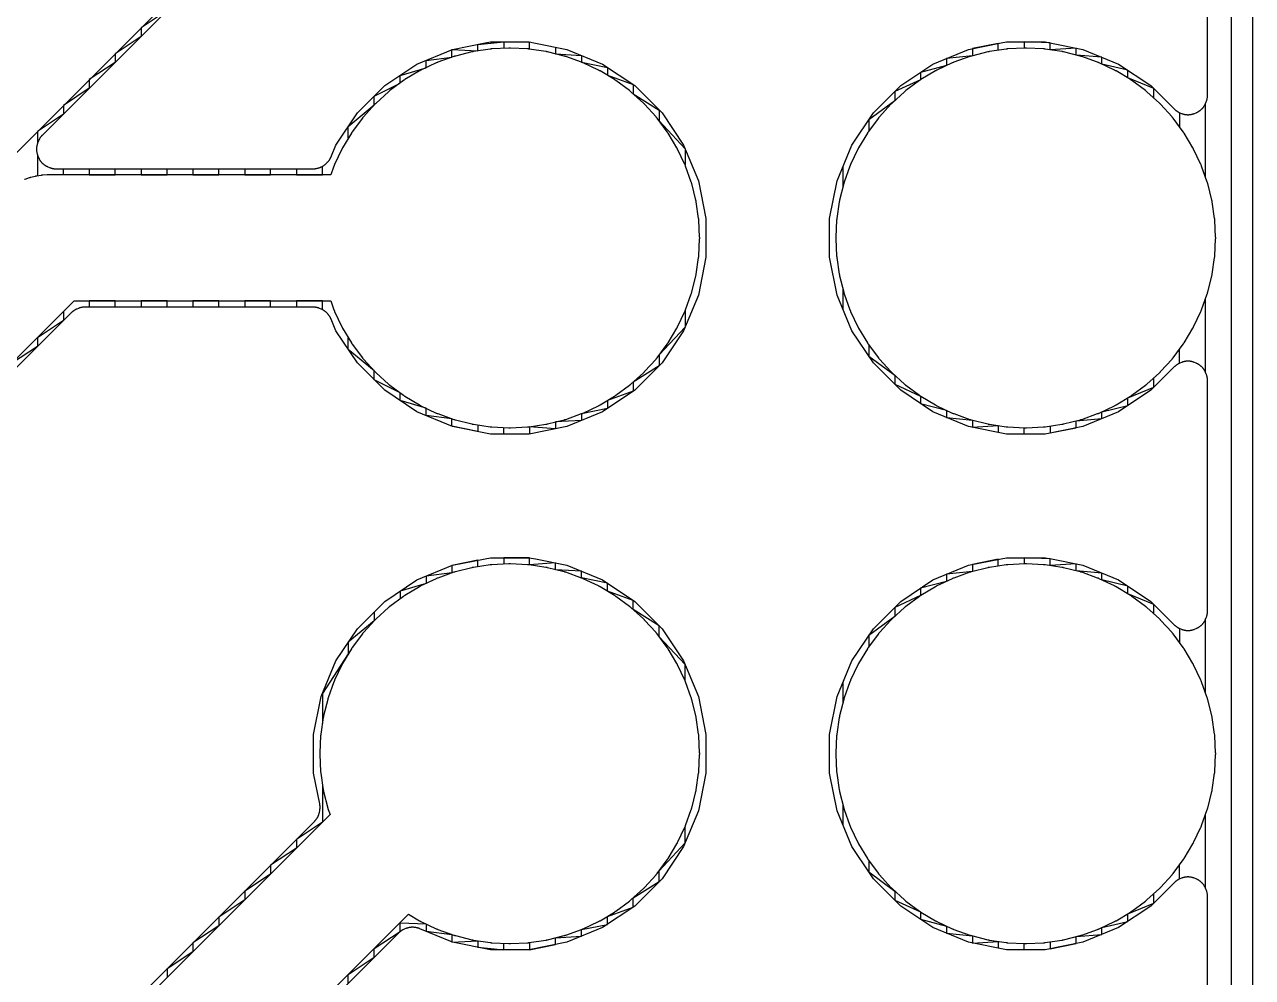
# Model space of a CAD drawing. Header units: metres. Extents: x 141.4 to 191.3, y -114.8 to -61.9.
# Drawn here: x 185.3 to 191.35, y -70.44 to -65.75 of the extents above; entities that cross this region are included whole.
import ezdxf

# ---------------------------------------------------------------- set-up
doc = ezdxf.new("R2010")
doc.units = ezdxf.units.M

msp = doc.modelspace()

# ---------------------------------------------------------------- linework, layer by layer
for points in [[(171.3116, -61.9071), (191.3479, -61.9071), (191.3479, -114.8098)], [(191.117, -114.5163), (191.117, -114.8098), (191.2445, -114.8098), (191.2445, -61.9071), (191.117, -61.9071), (191.117, -62.2006)], [(180.9041, -70.7405), (186.757, -64.8876)], [(191.127, -71.1786), (191.127, -70.0454), (191.127, -70.0433), (191.1269, -70.0412), (191.1268, -70.0391), (191.1266, -70.0371), (191.1264, -70.035), (191.1261, -70.0329), (191.1257, -70.0309), (191.1254, -70.0288), (191.1249, -70.0268), (191.1245, -70.0247), (191.1239, -70.0227), (191.1233, -70.0207), (191.1227, -70.0187), (191.122, -70.0168), (191.1213, -70.0148), (191.1205, -70.0129), (191.1172, -70.0047), (191.1163, -70.0028), (191.1155, -70.0009), (191.1146, -69.999), (191.1136, -69.9972), (191.1126, -69.9954), (191.1115, -69.9936), (191.1104, -69.9918), (191.1093, -69.99), (191.1081, -69.9883), (191.1069, -69.9866), (191.1056, -69.985), (191.1043, -69.9833), (191.103, -69.9817), (191.1016, -69.9802), (191.1002, -69.9787), (191.0987, -69.9772), (191.0972, -69.9757), (191.0957, -69.9743), (191.0942, -69.9729), (191.0926, -69.9716), (191.0909, -69.9703), (191.0893, -69.969), (191.0876, -69.9678), (191.0859, -69.9666), (191.0841, -69.9654), (191.0823, -69.9644), (191.0805, -69.9633), (191.0787, -69.9623), (191.0768, -69.9613), (191.075, -69.9604), (191.0731, -69.9596), (191.0712, -69.9587), (191.063, -69.9554), (191.0611, -69.9546), (191.0591, -69.9539), (191.0572, -69.9532), (191.0552, -69.9526), (191.0532, -69.952), (191.0512, -69.9514), (191.0491, -69.951), (191.0471, -69.9505), (191.045, -69.9501), (191.043, -69.9498), (191.0409, -69.9495), (191.0388, -69.9493), (191.0368, -69.9491), (191.0347, -69.949), (191.0326, -69.9489), (191.0305, -69.9489), (191.0284, -69.9489), (191.0263, -69.949), (191.0243, -69.9491), (191.0222, -69.9493), (191.0201, -69.9495), (191.018, -69.9498), (191.016, -69.9501), (191.0139, -69.9505), (191.0119, -69.951), (191.0099, -69.9514), (191.0078, -69.952), (191.0058, -69.9526), (191.0038, -69.9532), (191.0019, -69.9539), (190.9999, -69.9546), (190.998, -69.9554), (190.9898, -69.9587), (190.9879, -69.9596), (190.986, -69.9604), (190.9842, -69.9613), (190.9823, -69.9623), (190.9805, -69.9633), (190.9787, -69.9644), (190.9769, -69.9654), (190.9751, -69.9666), (190.9734, -69.9678), (190.9717, -69.969), (190.9701, -69.9703), (190.9684, -69.9716), (190.9669, -69.9729), (190.9653, -69.9743), (190.9638, -69.9757), (190.9623, -69.9772), (190.8475, -70.092), (190.6893, -70.1976), (190.5136, -70.2704), (190.3271, -70.3075), (190.1369, -70.3075), (189.9504, -70.2704), (189.7747, -70.1976), (189.6165, -70.092), (189.482, -69.9575), (189.4662, -69.9338), (189.3764, -69.7993), (189.3036, -69.6236), (189.2665, -69.4371), (189.2665, -69.2469), (189.3036, -69.0604), (189.3764, -68.8847), (189.482, -68.7265), (189.6165, -68.592), (189.7747, -68.4864), (189.9504, -68.4136), (190.1116, -68.3815), (190.1369, -68.3765), (190.3271, -68.3765), (190.359, -68.3829), (190.5136, -68.4136), (190.6893, -68.4864), (190.8475, -68.592), (190.9541, -68.6987), (190.9623, -68.7068), (190.9638, -68.7083), (190.9653, -68.7097), (190.9668, -68.7111), (190.9684, -68.7124), (190.9701, -68.7137), (190.9717, -68.715), (190.9734, -68.7162), (190.9751, -68.7174), (190.9769, -68.7185), (190.9787, -68.7196), (190.9805, -68.7207), (190.9823, -68.7217), (190.9842, -68.7227), (190.986, -68.7236), (190.9879, -68.7244), (190.9898, -68.7253), (190.998, -68.7286), (190.9999, -68.7294), (191.0019, -68.7301), (191.0038, -68.7308), (191.0058, -68.7314), (191.0078, -68.732), (191.0098, -68.7326), (191.0119, -68.733), (191.0139, -68.7335), (191.016, -68.7339), (191.018, -68.7342), (191.0201, -68.7345), (191.0222, -68.7347), (191.0242, -68.7349), (191.0263, -68.735), (191.0284, -68.7351), (191.0305, -68.7351), (191.0326, -68.7351), (191.0347, -68.735), (191.0368, -68.7349), (191.0388, -68.7347), (191.0409, -68.7345), (191.043, -68.7342), (191.045, -68.7339), (191.0471, -68.7335), (191.0491, -68.733), (191.0512, -68.7326), (191.0532, -68.732), (191.0552, -68.7314), (191.0572, -68.7308), (191.0591, -68.7301), (191.0611, -68.7294), (191.063, -68.7286), (191.0712, -68.7253), (191.0731, -68.7244), (191.075, -68.7236), (191.0768, -68.7227), (191.0787, -68.7217), (191.0805, -68.7207), (191.0823, -68.7196), (191.0841, -68.7185), (191.0859, -68.7174), (191.0876, -68.7162), (191.0893, -68.715), (191.0909, -68.7137), (191.0926, -68.7124), (191.0942, -68.7111), (191.0957, -68.7097), (191.0972, -68.7083), (191.0987, -68.7068), (191.1002, -68.7053), (191.1016, -68.7038), (191.103, -68.7023), (191.1043, -68.7007), (191.1056, -68.699), (191.1069, -68.6974), (191.1081, -68.6957), (191.1093, -68.694), (191.1104, -68.6922), (191.1115, -68.6904), (191.1126, -68.6886), (191.1136, -68.6868), (191.1146, -68.685), (191.1155, -68.6831), (191.1163, -68.6812), (191.1172, -68.6793), (191.1205, -68.6711), (191.1213, -68.6692), (191.122, -68.6672), (191.1227, -68.6653), (191.1233, -68.6633), (191.1239, -68.6613), (191.1245, -68.6593), (191.1249, -68.6572), (191.1254, -68.6552), (191.1257, -68.6531), (191.1261, -68.6511), (191.1264, -68.649), (191.1266, -68.6469), (191.1268, -68.6449), (191.1269, -68.6428), (191.127, -68.6407), (191.127, -68.6386), (191.127, -67.5054), (191.127, -67.5033), (191.1269, -67.5012), (191.1268, -67.4991), (191.1266, -67.4971), (191.1264, -67.495), (191.1261, -67.4929), (191.1257, -67.4909), (191.1254, -67.4888), (191.1249, -67.4868), (191.1245, -67.4847), (191.1239, -67.4827), (191.1233, -67.4807), (191.1227, -67.4787), (191.122, -67.4768), (191.1213, -67.4748), (191.1205, -67.4729), (191.1172, -67.4647), (191.1163, -67.4628), (191.1155, -67.4609), (191.1146, -67.459), (191.1136, -67.4572), (191.1126, -67.4554), (191.1115, -67.4536), (191.1104, -67.4518), (191.1093, -67.45), (191.1081, -67.4483), (191.1069, -67.4466), (191.1056, -67.445), (191.1043, -67.4433), (191.103, -67.4417), (191.1016, -67.4402), (191.1002, -67.4387), (191.0987, -67.4372), (191.0972, -67.4357), (191.0957, -67.4343), (191.0942, -67.4329), (191.0926, -67.4316), (191.0909, -67.4303), (191.0893, -67.429), (191.0876, -67.4278), (191.0859, -67.4266), (191.0841, -67.4254), (191.0823, -67.4244), (191.0805, -67.4233), (191.0787, -67.4223), (191.0768, -67.4213), (191.075, -67.4204), (191.0731, -67.4196), (191.0712, -67.4187), (191.063, -67.4154), (191.0611, -67.4146), (191.0591, -67.4139), (191.0572, -67.4132), (191.0552, -67.4126), (191.0532, -67.412), (191.0512, -67.4114), (191.0491, -67.411), (191.0471, -67.4105), (191.045, -67.4101), (191.043, -67.4098), (191.0409, -67.4095), (191.0388, -67.4093), (191.0368, -67.4091), (191.0347, -67.409), (191.0326, -67.4089), (191.0305, -67.4089), (191.0284, -67.4089), (191.0263, -67.409), (191.0243, -67.4091), (191.0222, -67.4093), (191.0201, -67.4095), (191.018, -67.4098), (191.016, -67.4101), (191.0139, -67.4105), (191.0119, -67.411), (191.0099, -67.4114), (191.0078, -67.412), (191.0058, -67.4126), (191.0038, -67.4132), (191.0019, -67.4139), (190.9999, -67.4146), (190.998, -67.4154), (190.9898, -67.4187), (190.9879, -67.4196), (190.986, -67.4204), (190.9842, -67.4213), (190.9823, -67.4223), (190.9805, -67.4233), (190.9787, -67.4244), (190.9769, -67.4254), (190.9751, -67.4266), (190.9734, -67.4278), (190.9717, -67.429), (190.9701, -67.4303), (190.9684, -67.4316), (190.9669, -67.4329), (190.9653, -67.4343), (190.9638, -67.4357), (190.9623, -67.4372), (190.8475, -67.552), (190.6893, -67.6576), (190.5136, -67.7304), (190.3271, -67.7675), (190.1369, -67.7675), (189.9504, -67.7304), (189.7747, -67.6576), (189.6165, -67.552), (189.482, -67.4175), (189.3764, -67.2593), (189.3036, -67.0836), (189.2665, -66.8971), (189.2665, -66.7069), (189.3036, -66.5204), (189.3764, -66.3447), (189.482, -66.1865), (189.6165, -66.052), (189.7747, -65.9464), (189.9504, -65.8736), (190.1116, -65.8415), (190.1369, -65.8365), (190.3271, -65.8365), (190.359, -65.8429), (190.5136, -65.8736), (190.6893, -65.9464), (190.8475, -66.052), (190.9541, -66.1587), (190.9623, -66.1668), (190.9638, -66.1683), (190.9653, -66.1697), (190.9668, -66.1711), (190.9684, -66.1724), (190.9701, -66.1737), (190.9717, -66.175), (190.9734, -66.1762), (190.9751, -66.1774), (190.9769, -66.1785), (190.9787, -66.1796), (190.9805, -66.1807), (190.9823, -66.1817), (190.9842, -66.1827), (190.986, -66.1836), (190.9879, -66.1844), (190.9898, -66.1853), (190.998, -66.1886), (190.9999, -66.1894), (191.0019, -66.1901), (191.0038, -66.1908), (191.0058, -66.1914), (191.0078, -66.192), (191.0098, -66.1926), (191.0119, -66.193), (191.0139, -66.1935), (191.016, -66.1939), (191.018, -66.1942), (191.0201, -66.1945), (191.0222, -66.1947), (191.0242, -66.1949), (191.0263, -66.195), (191.0284, -66.1951), (191.0305, -66.1951), (191.0326, -66.1951), (191.0347, -66.195), (191.0368, -66.1949), (191.0388, -66.1947), (191.0409, -66.1945), (191.043, -66.1942), (191.045, -66.1939), (191.0471, -66.1935), (191.0491, -66.193), (191.0512, -66.1926), (191.0532, -66.192), (191.0552, -66.1914), (191.0572, -66.1908), (191.0591, -66.1901), (191.0611, -66.1894), (191.063, -66.1886), (191.0712, -66.1853), (191.0731, -66.1844), (191.075, -66.1836), (191.0768, -66.1827), (191.0787, -66.1817), (191.0805, -66.1807), (191.0823, -66.1796), (191.0841, -66.1785), (191.0859, -66.1774), (191.0876, -66.1762), (191.0893, -66.175), (191.0909, -66.1737), (191.0926, -66.1724), (191.0942, -66.1711), (191.0957, -66.1697), (191.0972, -66.1683), (191.0987, -66.1668), (191.1002, -66.1653), (191.1016, -66.1638), (191.103, -66.1623), (191.1043, -66.1607), (191.1056, -66.159), (191.1069, -66.1574), (191.1081, -66.1557), (191.1093, -66.154), (191.1104, -66.1522), (191.1115, -66.1504), (191.1126, -66.1486), (191.1136, -66.1468), (191.1146, -66.145), (191.1155, -66.1431), (191.1163, -66.1412), (191.1172, -66.1393), (191.1205, -66.1311), (191.1213, -66.1292), (191.122, -66.1272), (191.1227, -66.1253), (191.1233, -66.1233), (191.1239, -66.1213), (191.1245, -66.1193), (191.1249, -66.1172), (191.1254, -66.1152), (191.1257, -66.1131), (191.1261, -66.1111), (191.1264, -66.109), (191.1266, -66.1069), (191.1268, -66.1049), (191.1269, -66.1028), (191.127, -66.1007), (191.127, -66.0986), (191.127, -64.9654)], [(186.6425, -65.0874), (186.6425, -65.0021), (186.515, -65.1296), (186.515, -65.1725), (186.3875, -65.2571), (186.3875, -65.3), (186.26, -65.3846), (186.26, -65.4275), (186.1325, -65.5121), (186.1325, -65.555), (186.005, -65.6396), (186.005, -65.6825), (185.8775, -65.7671), (185.8775, -65.81), (185.75, -65.8946), (185.75, -65.9375), (185.6225, -66.0221), (185.6225, -66.065), (185.495, -66.1496), (185.495, -66.1925), (185.3675, -66.2771), (185.3675, -66.3363)], [(186.5719, -65.1156), (185.649, -66.0385), (185.3908, -66.2968), (185.3893, -66.2983), (185.3879, -66.2998), (185.3865, -66.3013), (185.3852, -66.3029), (185.3839, -66.3046), (185.3826, -66.3062), (185.3814, -66.3079), (185.3802, -66.3096), (185.3791, -66.3114), (185.378, -66.3132), (185.3769, -66.315), (185.3759, -66.3168), (185.375, -66.3187), (185.374, -66.3205), (185.3732, -66.3224), (185.3723, -66.3243), (185.369, -66.3325), (185.3682, -66.3344), (185.3675, -66.3364), (185.3668, -66.3383), (185.3662, -66.3403), (185.3656, -66.3423), (185.3651, -66.3443), (185.3646, -66.3464), (185.3641, -66.3484), (185.3638, -66.3505), (185.3634, -66.3525), (185.3632, -66.3546), (185.3629, -66.3567), (185.3627, -66.3587), (185.3626, -66.3608), (185.3625, -66.3629), (185.3625, -66.365), (185.3625, -66.3671), (185.3626, -66.3692), (185.3627, -66.3713), (185.3629, -66.3733), (185.3632, -66.3754), (185.3634, -66.3775), (185.3638, -66.3795), (185.3641, -66.3816), (185.3646, -66.3836), (185.3651, -66.3857), (185.3656, -66.3877), (185.3662, -66.3897), (185.3668, -66.3917), (185.3675, -66.3936), (185.3682, -66.3956), (185.369, -66.3975), (185.3723, -66.4057), (185.3732, -66.4076), (185.374, -66.4095), (185.375, -66.4113), (185.3759, -66.4132), (185.3769, -66.415), (185.378, -66.4168), (185.3791, -66.4186), (185.3802, -66.4204), (185.3814, -66.4221), (185.3826, -66.4238), (185.3839, -66.4254), (185.3852, -66.4271), (185.3865, -66.4287), (185.3879, -66.4302), (185.3893, -66.4317), (185.3908, -66.4332), (185.3923, -66.4347), (185.3938, -66.4361), (185.3954, -66.4375), (185.397, -66.4388), (185.3986, -66.4401), (185.4002, -66.4414), (185.4019, -66.4426), (185.4037, -66.4438), (185.4054, -66.4449), (185.4072, -66.446), (185.409, -66.4471), (185.4108, -66.4481), (185.4127, -66.4491), (185.4145, -66.45), (185.4164, -66.4508), (185.4184, -66.4517), (185.4265, -66.455), (185.4284, -66.4558), (185.4304, -66.4565), (185.4324, -66.4572), (185.4343, -66.4578), (185.4363, -66.4584), (185.4384, -66.459), (185.4404, -66.4594), (185.4424, -66.4599), (185.4445, -66.4602), (185.4465, -66.4606), (185.4486, -66.4609), (185.4507, -66.4611), (185.4528, -66.4613), (185.4548, -66.4614), (185.4569, -66.4615), (185.459, -66.4615), (186.7235, -66.4615), (186.7256, -66.4615), (186.7277, -66.4614), (186.7298, -66.4613), (186.7318, -66.4611), (186.7339, -66.4609), (186.736, -66.4606), (186.738, -66.4602), (186.7401, -66.4599), (186.7445, -66.459), (186.7465, -66.4586), (186.7486, -66.4581), (186.7506, -66.4575), (186.7526, -66.457), (186.7546, -66.4563), (186.7565, -66.4557), (186.7585, -66.4549), (186.7604, -66.4542), (186.7624, -66.4533), (186.7643, -66.4525), (186.7661, -66.4516), (186.768, -66.4506), (186.7698, -66.4496), (186.7716, -66.4485), (186.7734, -66.4474), (186.7751, -66.4463), (186.7769, -66.4451), (186.7785, -66.4439), (186.7802, -66.4426), (186.7818, -66.4413), (186.7834, -66.44), (186.785, -66.4386), (186.7865, -66.4372), (186.788, -66.4357), (186.7942, -66.4295), (186.7957, -66.428), (186.7971, -66.4265), (186.7985, -66.4249), (186.7998, -66.4233), (186.8011, -66.4217), (186.8024, -66.42), (186.8036, -66.4183), (186.8048, -66.4166), (186.8059, -66.4149), (186.807, -66.4131), (186.8081, -66.4113), (186.8091, -66.4095), (186.8101, -66.4076), (186.811, -66.4057), (186.8118, -66.4038), (186.8127, -66.4019), (186.8145, -66.3975), (186.8364, -66.3447), (186.942, -66.1865), (187.0765, -66.052), (187.2347, -65.9464), (187.4104, -65.8736), (187.5716, -65.8415), (187.5969, -65.8365), (187.7871, -65.8365), (187.819, -65.8429), (187.9736, -65.8736), (188.1493, -65.9464), (188.3075, -66.052), (188.442, -66.1865), (188.5476, -66.3447), (188.6204, -66.5204), (188.6575, -66.7069), (188.6575, -66.8971), (188.6204, -67.0836), (188.5476, -67.2593), (188.442, -67.4175), (188.3075, -67.552), (188.1493, -67.6576), (187.9736, -67.7304), (187.7871, -67.7675), (187.5969, -67.7675), (187.4104, -67.7304), (187.2347, -67.6576), (187.0765, -67.552), (186.942, -67.4175), (186.8364, -67.2593), (186.8127, -67.2021), (186.8118, -67.2002), (186.811, -67.1983), (186.8101, -67.1964), (186.8091, -67.1945), (186.8081, -67.1927), (186.807, -67.1909), (186.806, -67.1891), (186.8048, -67.1874), (186.8023, -67.1837), (186.8011, -67.1819), (186.7999, -67.1802), (186.7987, -67.1786), (186.7974, -67.177), (186.796, -67.1754), (186.7946, -67.1738), (186.7932, -67.1723), (186.7918, -67.1708), (186.7903, -67.1693), (186.7887, -67.1679), (186.7872, -67.1665), (186.7856, -67.1652), (186.7839, -67.1639), (186.7823, -67.1626), (186.7806, -67.1614), (186.7789, -67.1602), (186.7771, -67.1591), (186.7753, -67.158), (186.7735, -67.1569), (186.7717, -67.1559), (186.7699, -67.1549), (186.768, -67.154), (186.7661, -67.1532), (186.7642, -67.1523), (186.756, -67.149), (186.7541, -67.1482), (186.7521, -67.1475), (186.7502, -67.1468), (186.7482, -67.1462), (186.7462, -67.1456), (186.7442, -67.145), (186.7421, -67.1446), (186.7401, -67.1441), (186.738, -67.1438), (186.736, -67.1434), (186.7339, -67.1431), (186.7318, -67.1429), (186.7298, -67.1427), (186.7277, -67.1426), (186.7256, -67.1425), (186.7235, -67.1425), (185.601, -67.1425), (185.5989, -67.1425), (185.5968, -67.1426), (185.5948, -67.1427), (185.5927, -67.1429), (185.5906, -67.1431), (185.5885, -67.1434), (185.5865, -67.1438), (185.5844, -67.1441), (185.5824, -67.1446), (185.5804, -67.145), (185.5783, -67.1456), (185.5763, -67.1462), (185.5744, -67.1468), (185.5724, -67.1475), (185.5704, -67.1482), (185.5685, -67.149), (185.5604, -67.1523), (185.5584, -67.1532), (185.5565, -67.154), (185.5547, -67.1549), (185.5528, -67.1559), (185.551, -67.1569), (185.5492, -67.158), (185.5474, -67.1591), (185.5457, -67.1602), (185.5439, -67.1614), (185.5422, -67.1626), (185.5406, -67.1639), (185.539, -67.1652), (185.5374, -67.1665), (185.5358, -67.1679), (185.5343, -67.1693), (185.5328, -67.1708), (181.6138, -71.0898)], [(181.5551, -71.1055), (185.5485, -67.1121), (186.811, -67.1121), (186.8267, -67.1559), (186.8274, -67.1579), (186.8282, -67.1598), (186.829, -67.1617), (186.8299, -67.1636), (186.8655, -67.239), (186.8664, -67.2409), (186.8674, -67.2428), (186.8684, -67.2446), (186.8695, -67.2464), (186.9123, -67.3179), (186.9134, -67.3197), (186.9146, -67.3215), (186.9158, -67.3232), (186.917, -67.3249), (186.9667, -67.3919), (186.9679, -67.3935), (186.9692, -67.3952), (186.9706, -67.3968), (186.972, -67.3983), (187.028, -67.4601), (187.0294, -67.4617), (187.0309, -67.4631), (187.0323, -67.4646), (187.0339, -67.466), (187.0957, -67.522), (187.0972, -67.5234), (187.0988, -67.5248), (187.1005, -67.5261), (187.1021, -67.5273), (187.1691, -67.577), (187.1708, -67.5782), (187.1725, -67.5794), (187.1743, -67.5806), (187.1761, -67.5817), (187.2476, -67.6245), (187.2494, -67.6256), (187.2512, -67.6266), (187.2531, -67.6276), (187.255, -67.6285), (187.3304, -67.6641), (187.3323, -67.665), (187.3342, -67.6658), (187.3361, -67.6666), (187.3381, -67.6673), (187.4166, -67.6954), (187.4166, -67.6954), (187.4168, -67.6955), (187.4187, -67.6961), (187.4207, -67.6968), (187.4226, -67.6973), (187.4246, -67.6979), (187.5055, -67.7181), (187.5075, -67.7186), (187.5096, -67.719), (187.5116, -67.7194), (187.5137, -67.7197), (187.5962, -67.732), (187.5983, -67.7323), (187.6004, -67.7325), (187.6024, -67.7327), (187.6045, -67.7328), (187.6878, -67.7369), (187.6899, -67.737), (187.692, -67.737), (187.6941, -67.737), (187.6962, -67.7369), (187.7795, -67.7328), (187.7816, -67.7327), (187.7836, -67.7325), (187.7857, -67.7323), (187.7878, -67.732), (187.8703, -67.7197), (187.8724, -67.7194), (187.8744, -67.719), (187.8765, -67.7186), (187.8785, -67.7181), (187.9594, -67.6979), (187.9614, -67.6973), (187.9634, -67.6967), (187.9654, -67.6961), (187.9674, -67.6954), (188.0459, -67.6673), (188.0479, -67.6666), (188.0498, -67.6658), (188.0517, -67.665), (188.0536, -67.6641), (188.129, -67.6285), (188.1309, -67.6276), (188.1328, -67.6266), (188.1346, -67.6256), (188.1364, -67.6245), (188.2079, -67.5817), (188.2097, -67.5806), (188.2115, -67.5794), (188.2132, -67.5782), (188.2149, -67.577), (188.2819, -67.5273), (188.2835, -67.5261), (188.2852, -67.5248), (188.2868, -67.5234), (188.2883, -67.522), (188.3501, -67.466), (188.3517, -67.4646), (188.3531, -67.4631), (188.3546, -67.4617), (188.356, -67.4601), (188.412, -67.3983), (188.4134, -67.3968), (188.4148, -67.3952), (188.4161, -67.3935), (188.4173, -67.3919), (188.467, -67.3249), (188.4682, -67.3232), (188.4694, -67.3215), (188.4706, -67.3197), (188.4717, -67.3179), (188.5145, -67.2464), (188.5156, -67.2446), (188.5166, -67.2428), (188.5176, -67.2409), (188.5185, -67.239), (188.5541, -67.1636), (188.555, -67.1617), (188.5558, -67.1598), (188.5566, -67.1579), (188.5573, -67.1559), (188.5854, -67.0774), (188.5854, -67.0774), (188.5861, -67.0756), (188.5867, -67.0735), (188.5873, -67.0715), (188.5879, -67.0694), (188.6081, -66.9885), (188.6086, -66.9865), (188.609, -66.9844), (188.6094, -66.9824), (188.6097, -66.9803), (188.622, -66.8978), (188.6223, -66.8957), (188.6225, -66.8936), (188.6227, -66.8916), (188.6228, -66.8895), (188.6269, -66.8062), (188.627, -66.8041), (188.627, -66.802), (188.627, -66.7999), (188.6269, -66.7978), (188.6228, -66.7145), (188.6227, -66.7124), (188.6225, -66.7104), (188.6223, -66.7083), (188.622, -66.7062), (188.6097, -66.6237), (188.6094, -66.6216), (188.609, -66.6196), (188.6086, -66.6175), (188.6081, -66.6155), (188.5879, -66.5346), (188.5873, -66.5326), (188.5867, -66.5306), (188.5861, -66.5286), (188.5854, -66.5266), (188.5573, -66.4481), (188.5566, -66.4461), (188.5558, -66.4442), (188.555, -66.4423), (188.5541, -66.4404), (188.5185, -66.365), (188.5176, -66.3631), (188.5166, -66.3612), (188.5156, -66.3594), (188.5145, -66.3576), (188.4717, -66.2861), (188.4706, -66.2843), (188.4694, -66.2825), (188.4682, -66.2808), (188.467, -66.2791), (188.4173, -66.2121), (188.4161, -66.2105), (188.4148, -66.2088), (188.4134, -66.2072), (188.412, -66.2057), (188.356, -66.1439), (188.3546, -66.1423), (188.3531, -66.1409), (188.3517, -66.1394), (188.3501, -66.138), (188.2883, -66.082), (188.2868, -66.0806), (188.2852, -66.0792), (188.2835, -66.0779), (188.2819, -66.0767), (188.2149, -66.027), (188.2132, -66.0258), (188.2115, -66.0246), (188.2097, -66.0234), (188.2079, -66.0223), (188.1364, -65.9795), (188.1346, -65.9784), (188.1328, -65.9774), (188.1309, -65.9764), (188.129, -65.9755), (188.0536, -65.9399), (188.0517, -65.939), (188.0498, -65.9382), (188.0479, -65.9374), (188.0459, -65.9367), (187.9674, -65.9086), (187.9674, -65.9086), (187.9656, -65.9079), (187.9635, -65.9073), (187.9615, -65.9067), (187.9594, -65.9061), (187.8785, -65.8859), (187.8765, -65.8854), (187.8744, -65.885), (187.8724, -65.8846), (187.8703, -65.8843), (187.7878, -65.872), (187.7857, -65.8717), (187.7836, -65.8715), (187.7816, -65.8713), (187.7795, -65.8712), (187.6962, -65.8671), (187.6941, -65.867), (187.692, -65.867), (187.6899, -65.867), (187.6878, -65.8671), (187.6045, -65.8712), (187.6024, -65.8713), (187.6004, -65.8715), (187.5983, -65.8717), (187.5962, -65.872), (187.5137, -65.8843), (187.5116, -65.8846), (187.5096, -65.885), (187.5075, -65.8854), (187.5055, -65.8859), (187.4246, -65.9061), (187.4226, -65.9067), (187.4206, -65.9073), (187.4186, -65.9079), (187.4166, -65.9086), (187.3381, -65.9367), (187.3361, -65.9374), (187.3342, -65.9382), (187.3323, -65.939), (187.3304, -65.9399), (187.255, -65.9755), (187.2531, -65.9764), (187.2512, -65.9774), (187.2494, -65.9784), (187.2476, -65.9795), (187.1761, -66.0223), (187.1743, -66.0234), (187.1725, -66.0246), (187.1708, -66.0258), (187.1691, -66.027), (187.1021, -66.0767), (187.1005, -66.0779), (187.0988, -66.0792), (187.0972, -66.0806), (187.0957, -66.082), (187.0339, -66.138), (187.0323, -66.1394), (187.0309, -66.1409), (187.0294, -66.1423), (187.028, -66.1439), (186.972, -66.2057), (186.9706, -66.2072), (186.9692, -66.2088), (186.9679, -66.2105), (186.9667, -66.2121), (186.917, -66.2791), (186.9158, -66.2808), (186.9146, -66.2825), (186.9134, -66.2843), (186.9123, -66.2861), (186.8695, -66.3576), (186.8684, -66.3594), (186.8674, -66.3612), (186.8664, -66.3631), (186.8655, -66.365), (186.8299, -66.4404), (186.829, -66.4423), (186.8282, -66.4442), (186.8274, -66.4461), (186.8267, -66.4481), (186.811, -66.4919), (185.42, -66.4919), (185.4179, -66.4919), (185.4158, -66.492), (185.3938, -66.4931), (185.3917, -66.4932), (185.3896, -66.4934), (185.3875, -66.4936), (185.3855, -66.4939), (185.3636, -66.4971), (185.3616, -66.4975), (185.3595, -66.4978), (185.3575, -66.4983), (185.3554, -66.4988), (185.334, -66.5041), (185.332, -66.5047), (185.33, -66.5052), (185.328, -66.5059), (185.326, -66.5065), (185.3052, -66.514), (185.3033, -66.5147)], [(186.8975, -66.3108), (186.8975, -66.2532), (187.025, -66.1472), (187.025, -66.1036), (187.1525, -66.0393), (187.1525, -66.0013), (187.28, -65.9637), (187.28, -65.9276), (187.4075, -65.9118), (187.4075, -65.8748), (187.535, -65.8811), (187.535, -65.8488), (187.6625, -65.8365), (187.6625, -65.8683)], [(187.79, -65.8723), (187.79, -65.8371)], [(187.9175, -65.8624), (187.9175, -65.8957), (188.045, -65.9032), (188.045, -65.9363), (188.1725, -65.9619), (188.1725, -66.0011), (188.3, -66.0471), (188.3, -66.0925), (188.4275, -66.1721), (188.4275, -66.2258), (188.555, -66.3625), (188.555, -66.4423)], [(189.3012, -66.8895), (189.3013, -66.8916), (189.3015, -66.8936), (189.3017, -66.8957), (189.302, -66.8978), (189.3143, -66.9803), (189.3146, -66.9824), (189.315, -66.9844), (189.3154, -66.9865), (189.3159, -66.9885), (189.3361, -67.0694), (189.3367, -67.0714), (189.3373, -67.0734), (189.3379, -67.0754), (189.3386, -67.0774), (189.3667, -67.1559), (189.3674, -67.1579), (189.3682, -67.1598), (189.369, -67.1617), (189.3699, -67.1636), (189.4055, -67.239), (189.4064, -67.2409), (189.4074, -67.2428), (189.4084, -67.2446), (189.4095, -67.2464), (189.4523, -67.3179), (189.4534, -67.3197), (189.4546, -67.3215), (189.4558, -67.3232), (189.457, -67.3249), (189.5067, -67.3919), (189.5079, -67.3935), (189.5092, -67.3952), (189.5106, -67.3968), (189.512, -67.3983), (189.568, -67.4601), (189.5694, -67.4617), (189.5709, -67.4631), (189.5723, -67.4646), (189.5739, -67.466), (189.6357, -67.522), (189.6372, -67.5234), (189.6388, -67.5248), (189.6405, -67.5261), (189.6421, -67.5273), (189.7091, -67.577), (189.7108, -67.5782), (189.7125, -67.5794), (189.7143, -67.5806), (189.7161, -67.5817), (189.7876, -67.6245), (189.7894, -67.6256), (189.7912, -67.6266), (189.7931, -67.6276), (189.795, -67.6285), (189.8704, -67.6641), (189.8723, -67.665), (189.8742, -67.6658), (189.8761, -67.6666), (189.8781, -67.6673), (189.9566, -67.6954), (189.9566, -67.6954), (189.9584, -67.6961), (189.9605, -67.6967), (189.9625, -67.6973), (189.9646, -67.6979), (190.0455, -67.7181), (190.0475, -67.7186), (190.0496, -67.719), (190.0516, -67.7194), (190.0537, -67.7197), (190.1362, -67.732), (190.1383, -67.7323), (190.1404, -67.7325), (190.1424, -67.7327), (190.1445, -67.7328), (190.2278, -67.7369), (190.2299, -67.737), (190.232, -67.737), (190.2341, -67.737), (190.2362, -67.7369), (190.3195, -67.7328), (190.3216, -67.7327), (190.3236, -67.7325), (190.3257, -67.7323), (190.3278, -67.732), (190.4103, -67.7197), (190.4124, -67.7194), (190.4144, -67.719), (190.4165, -67.7186), (190.4185, -67.7181), (190.4994, -67.6979), (190.5014, -67.6973), (190.5034, -67.6967), (190.5054, -67.6961), (190.5074, -67.6954), (190.5859, -67.6673), (190.5879, -67.6666), (190.5898, -67.6658), (190.5917, -67.665), (190.5936, -67.6641), (190.669, -67.6285), (190.6709, -67.6276), (190.6728, -67.6266), (190.6746, -67.6256), (190.6764, -67.6245), (190.7479, -67.5817), (190.7497, -67.5806), (190.7515, -67.5794), (190.7532, -67.5782), (190.7549, -67.577), (190.8219, -67.5273), (190.8235, -67.5261), (190.8252, -67.5248), (190.8268, -67.5234), (190.8283, -67.522), (190.8901, -67.466), (190.8917, -67.4646), (190.8931, -67.4631), (190.8946, -67.4617), (190.896, -67.4601), (190.952, -67.3983), (190.9534, -67.3968), (190.9548, -67.3952), (190.9561, -67.3935), (190.9573, -67.3919), (191.007, -67.3249), (191.0082, -67.3232), (191.0094, -67.3215), (191.0106, -67.3197), (191.0117, -67.3179), (191.0545, -67.2464), (191.0556, -67.2446), (191.0566, -67.2428), (191.0576, -67.2409), (191.0585, -67.239), (191.0941, -67.1636), (191.095, -67.1617), (191.0958, -67.1598), (191.0966, -67.1579), (191.0973, -67.1559), (191.1254, -67.0774), (191.1254, -67.0774), (191.1255, -67.0772), (191.1261, -67.0753), (191.1268, -67.0733), (191.1273, -67.0714), (191.1279, -67.0694), (191.1481, -66.9885), (191.1486, -66.9865), (191.149, -66.9844), (191.1494, -66.9824), (191.1497, -66.9803), (191.162, -66.8978), (191.1623, -66.8957), (191.1625, -66.8936), (191.1627, -66.8916), (191.1628, -66.8895), (191.1669, -66.8062), (191.167, -66.8041), (191.167, -66.802), (191.167, -66.7999), (191.1669, -66.7978), (191.1628, -66.7145), (191.1627, -66.7124), (191.1625, -66.7104), (191.1623, -66.7083), (191.162, -66.7062), (191.1497, -66.6237), (191.1494, -66.6216), (191.149, -66.6196), (191.1486, -66.6175), (191.1481, -66.6155), (191.1279, -66.5346), (191.1273, -66.5326), (191.1267, -66.5306), (191.1261, -66.5286), (191.1254, -66.5266), (191.0973, -66.4481), (191.0966, -66.4461), (191.0958, -66.4442), (191.095, -66.4423), (191.0941, -66.4404), (191.0585, -66.365), (191.0576, -66.3631), (191.0566, -66.3612), (191.0556, -66.3594), (191.0545, -66.3576), (191.0117, -66.2861), (191.0106, -66.2843), (191.0094, -66.2825), (191.0082, -66.2808), (191.007, -66.2791), (190.9573, -66.2121), (190.9561, -66.2105), (190.9548, -66.2088), (190.9534, -66.2072), (190.952, -66.2057), (190.896, -66.1439), (190.8946, -66.1423), (190.8931, -66.1409), (190.8917, -66.1394), (190.8901, -66.138), (190.8283, -66.082), (190.8268, -66.0806), (190.8252, -66.0792), (190.8235, -66.0779), (190.8219, -66.0767), (190.7549, -66.027), (190.7532, -66.0258), (190.7515, -66.0246), (190.7497, -66.0234), (190.7479, -66.0223), (190.6764, -65.9795), (190.6746, -65.9784), (190.6728, -65.9774), (190.6709, -65.9764), (190.669, -65.9755), (190.5936, -65.9399), (190.5917, -65.939), (190.5898, -65.9382), (190.5879, -65.9374), (190.5859, -65.9367), (190.5074, -65.9086), (190.5074, -65.9086), (190.5056, -65.9079), (190.5035, -65.9073), (190.5015, -65.9067), (190.4994, -65.9061), (190.4185, -65.8859), (190.4165, -65.8854), (190.4144, -65.885), (190.4124, -65.8846), (190.4103, -65.8843), (190.3278, -65.872), (190.3257, -65.8717), (190.3236, -65.8715), (190.3216, -65.8713), (190.3195, -65.8712), (190.2362, -65.8671), (190.2341, -65.867), (190.232, -65.867), (190.2299, -65.867), (190.2278, -65.8671), (190.1445, -65.8712), (190.1424, -65.8713), (190.1404, -65.8715), (190.1383, -65.8717), (190.1362, -65.872), (190.0537, -65.8843), (190.0516, -65.8846), (190.0496, -65.885), (190.0475, -65.8854), (190.0455, -65.8859), (189.9646, -65.9061), (189.9626, -65.9067), (189.9606, -65.9073), (189.9586, -65.9079), (189.9566, -65.9086), (189.8781, -65.9367), (189.8761, -65.9374), (189.8742, -65.9382), (189.8723, -65.939), (189.8704, -65.9399), (189.795, -65.9755), (189.7931, -65.9764), (189.7912, -65.9774), (189.7894, -65.9784), (189.7876, -65.9795), (189.7161, -66.0223), (189.7143, -66.0234), (189.7125, -66.0246), (189.7108, -66.0258), (189.7091, -66.027), (189.6421, -66.0767), (189.6405, -66.0779), (189.6388, -66.0792), (189.6372, -66.0806), (189.6357, -66.082), (189.5739, -66.138), (189.5723, -66.1394), (189.5709, -66.1409), (189.5694, -66.1423), (189.568, -66.1439), (189.512, -66.2057), (189.5106, -66.2072), (189.5092, -66.2088), (189.5079, -66.2105), (189.5067, -66.2121), (189.457, -66.2791), (189.4558, -66.2808), (189.4546, -66.2825), (189.4534, -66.2843), (189.4523, -66.2861), (189.4095, -66.3576), (189.4084, -66.3594), (189.4074, -66.3612), (189.4064, -66.3631), (189.4055, -66.365), (189.3699, -66.4404), (189.369, -66.4423), (189.3682, -66.4442), (189.3674, -66.4461), (189.3667, -66.4481), (189.3386, -66.5266), (189.3386, -66.5266), (189.3385, -66.5268), (189.3379, -66.5287), (189.3372, -66.5307), (189.3367, -66.5326), (189.3361, -66.5346), (189.3159, -66.6155), (189.3154, -66.6175), (189.315, -66.6196), (189.3146, -66.6216), (189.3143, -66.6237), (189.302, -66.7062), (189.3017, -66.7083), (189.3015, -66.7104), (189.3013, -66.7124), (189.3012, -66.7145), (189.2971, -66.7978), (189.297, -66.7999), (189.297, -66.802), (189.297, -66.8041), (189.2971, -66.8062), (189.3012, -66.8895)], [(190.097, -65.8778), (190.097, -65.8444), (189.9695, -65.8698), (189.9695, -65.9049), (189.842, -65.9185), (189.842, -65.9533), (189.7145, -65.9866), (189.7145, -66.0233), (189.587, -66.0815), (189.587, -66.126), (189.4595, -66.2202), (189.4595, -66.2757)], [(190.862, -66.1125), (190.862, -66.0666), (190.7345, -66.0143), (190.7345, -65.9766), (190.607, -65.9462), (190.607, -65.9123), (190.4795, -65.9012), (190.4795, -65.8668), (190.352, -65.8756), (190.352, -65.8415), (190.2245, -65.8365), (190.2245, -65.8673)], [(191.117, -66.5032), (191.117, -66.1395)], [(190.9895, -66.1851), (190.9895, -66.2556)], [(185.3675, -66.3937), (185.3675, -66.4966)], [(185.495, -66.4919), (185.495, -66.4615), (185.6225, -66.4615), (185.6225, -66.4919), (185.75, -66.4919), (185.75, -66.4615), (185.8775, -66.4615), (185.8775, -66.4919), (186.005, -66.4919), (186.005, -66.4615), (186.1325, -66.4615), (186.1325, -66.4919), (186.26, -66.4919), (186.26, -66.4615), (186.3875, -66.4615), (186.3875, -66.4919), (186.515, -66.4919), (186.515, -66.4615), (186.6425, -66.4615), (186.6425, -66.4919), (186.77, -66.4919), (186.77, -66.4495)], [(189.332, -66.4517), (189.332, -66.551)], [(189.332, -67.053), (189.332, -67.1523)], [(186.77, -67.155), (186.77, -67.1121), (186.6425, -67.1121), (186.6425, -67.1425), (186.515, -67.1425), (186.515, -67.1121), (186.3875, -67.1121), (186.3875, -67.1425), (186.26, -67.1425), (186.26, -67.1121), (186.1325, -67.1121), (186.1325, -67.1425), (186.005, -67.1425), (186.005, -67.1121), (185.8775, -67.1121), (185.8775, -67.1425), (185.75, -67.1425), (185.75, -67.1121), (185.6225, -67.1121), (185.6225, -67.1425)], [(191.117, -67.4645), (191.117, -67.1008)], [(185.495, -67.1656), (185.495, -67.2085), (185.3675, -67.2931), (185.3675, -67.336), (185.24, -67.4206)], [(188.555, -67.1617), (188.555, -67.2415), (188.4275, -67.3782), (188.4275, -67.4319), (188.3, -67.5115), (188.3, -67.5569), (188.1725, -67.6029), (188.1725, -67.6421), (188.045, -67.6677), (188.045, -67.7008), (187.9175, -67.7083), (187.9175, -67.7416), (187.79, -67.7317), (187.79, -67.7669), (187.6625, -67.7675), (187.6625, -67.7357)], [(187.535, -67.7229), (187.535, -67.7552), (187.4075, -67.7292), (187.4075, -67.6922), (187.28, -67.6764), (187.28, -67.6403), (187.1525, -67.6027), (187.1525, -67.5647), (187.025, -67.5004), (187.025, -67.4568), (186.8975, -67.3508), (186.8975, -67.2932)], [(189.4595, -67.3283), (189.4595, -67.3838), (189.587, -67.478), (189.587, -67.5225), (189.7145, -67.5807), (189.7145, -67.6174), (189.842, -67.6507), (189.842, -67.6855), (189.9695, -67.6991), (189.9695, -67.7342), (190.097, -67.7262), (190.097, -67.7596)], [(190.9895, -67.4189), (190.9895, -67.3484)], [(190.352, -67.7284), (190.352, -67.7625), (190.4795, -67.7372), (190.4795, -67.7028), (190.607, -67.6917), (190.607, -67.6578), (190.7345, -67.6274), (190.7345, -67.5897), (190.862, -67.5374), (190.862, -67.4915)], [(190.2245, -67.7675), (190.2245, -67.7367)], [(180.7841, -76.5423), (187.194, -70.1324), (187.2476, -70.1645), (187.2494, -70.1656), (187.2512, -70.1666), (187.2531, -70.1676), (187.255, -70.1685), (187.3304, -70.2041), (187.3323, -70.205), (187.3342, -70.2058), (187.3361, -70.2066), (187.3381, -70.2073), (187.4166, -70.2354), (187.4166, -70.2354), (187.4184, -70.2361), (187.4205, -70.2367), (187.4225, -70.2373), (187.4246, -70.2379), (187.5055, -70.2581), (187.5075, -70.2586), (187.5096, -70.259), (187.5116, -70.2594), (187.5137, -70.2597), (187.5962, -70.272), (187.5983, -70.2723), (187.6004, -70.2725), (187.6024, -70.2727), (187.6045, -70.2728), (187.6878, -70.2769), (187.6899, -70.277), (187.692, -70.277), (187.6941, -70.277), (187.6962, -70.2769), (187.7795, -70.2728), (187.7816, -70.2727), (187.7836, -70.2725), (187.7857, -70.2723), (187.7878, -70.272), (187.8703, -70.2597), (187.8724, -70.2594), (187.8744, -70.259), (187.8765, -70.2586), (187.8785, -70.2581), (187.9594, -70.2379), (187.9614, -70.2373), (187.9634, -70.2367), (187.9654, -70.2361), (187.9674, -70.2354), (188.0459, -70.2073), (188.0479, -70.2066), (188.0498, -70.2058), (188.0517, -70.205), (188.0536, -70.2041), (188.129, -70.1685), (188.1309, -70.1676), (188.1328, -70.1666), (188.1346, -70.1656), (188.1364, -70.1645), (188.2079, -70.1217), (188.2097, -70.1206), (188.2115, -70.1194), (188.2132, -70.1182), (188.2149, -70.117), (188.2819, -70.0673), (188.2835, -70.0661), (188.2852, -70.0648), (188.2868, -70.0634), (188.2883, -70.062), (188.3501, -70.006), (188.3517, -70.0046), (188.3531, -70.0031), (188.3546, -70.0017), (188.356, -70.0001), (188.412, -69.9383), (188.4134, -69.9368), (188.4148, -69.9352), (188.4161, -69.9335), (188.4173, -69.9319), (188.467, -69.8649), (188.4682, -69.8632), (188.4694, -69.8615), (188.4706, -69.8597), (188.4717, -69.8579), (188.5145, -69.7864), (188.5156, -69.7846), (188.5166, -69.7828), (188.5176, -69.7809), (188.5185, -69.779), (188.5541, -69.7036), (188.555, -69.7017), (188.5558, -69.6998), (188.5566, -69.6979), (188.5573, -69.6959), (188.5854, -69.6174), (188.5854, -69.6174), (188.5861, -69.6156), (188.5867, -69.6135), (188.5873, -69.6115), (188.5879, -69.6094), (188.6081, -69.5285), (188.6086, -69.5265), (188.609, -69.5244), (188.6094, -69.5224), (188.6097, -69.5203), (188.622, -69.4378), (188.6223, -69.4357), (188.6225, -69.4336), (188.6227, -69.4316), (188.6228, -69.4295), (188.6269, -69.3462), (188.627, -69.3441), (188.627, -69.342), (188.627, -69.3399), (188.6269, -69.3378), (188.6228, -69.2545), (188.6227, -69.2524), (188.6225, -69.2504), (188.6223, -69.2483), (188.622, -69.2462), (188.6097, -69.1637), (188.6094, -69.1616), (188.609, -69.1596), (188.6086, -69.1575), (188.6081, -69.1555), (188.5879, -69.0746), (188.5873, -69.0726), (188.5867, -69.0706), (188.5861, -69.0686), (188.5854, -69.0666), (188.5573, -68.9881), (188.5566, -68.9861), (188.5558, -68.9842), (188.555, -68.9823), (188.5541, -68.9804), (188.5185, -68.905), (188.5176, -68.9031), (188.5166, -68.9012), (188.5156, -68.8994), (188.5145, -68.8976), (188.4717, -68.8261), (188.4706, -68.8243), (188.4694, -68.8225), (188.4682, -68.8208), (188.467, -68.8191), (188.4173, -68.7521), (188.4161, -68.7505), (188.4148, -68.7488), (188.4134, -68.7472), (188.412, -68.7457), (188.356, -68.6839), (188.3546, -68.6823), (188.3531, -68.6809), (188.3517, -68.6794), (188.3501, -68.678), (188.2883, -68.622), (188.2868, -68.6206), (188.2852, -68.6192), (188.2835, -68.6179), (188.2819, -68.6167), (188.2149, -68.567), (188.2132, -68.5658), (188.2115, -68.5646), (188.2097, -68.5634), (188.2079, -68.5623), (188.1364, -68.5195), (188.1346, -68.5184), (188.1328, -68.5174), (188.1309, -68.5164), (188.129, -68.5155), (188.0536, -68.4799), (188.0517, -68.479), (188.0498, -68.4782), (188.0479, -68.4774), (188.0459, -68.4767), (187.9674, -68.4486), (187.9674, -68.4486), (187.9656, -68.4479), (187.9635, -68.4473), (187.9615, -68.4467), (187.9594, -68.4461), (187.8785, -68.4259), (187.8765, -68.4254), (187.8744, -68.425), (187.8724, -68.4246), (187.8703, -68.4243), (187.7878, -68.412), (187.7857, -68.4117), (187.7836, -68.4115), (187.7816, -68.4113), (187.7795, -68.4112), (187.6962, -68.4071), (187.6941, -68.407), (187.692, -68.407), (187.6899, -68.407), (187.6878, -68.4071), (187.6045, -68.4112), (187.6024, -68.4113), (187.6004, -68.4115), (187.5983, -68.4117), (187.5962, -68.412), (187.5137, -68.4243), (187.5116, -68.4246), (187.5096, -68.425), (187.5075, -68.4254), (187.5055, -68.4259), (187.4246, -68.4461), (187.4226, -68.4467), (187.4206, -68.4473), (187.4186, -68.4479), (187.4166, -68.4486), (187.3381, -68.4767), (187.3361, -68.4774), (187.3342, -68.4782), (187.3323, -68.479), (187.3304, -68.4799), (187.255, -68.5155), (187.2531, -68.5164), (187.2512, -68.5174), (187.2494, -68.5184), (187.2476, -68.5195), (187.1761, -68.5623), (187.1743, -68.5634), (187.1725, -68.5646), (187.1708, -68.5658), (187.1691, -68.567), (187.1021, -68.6167), (187.1005, -68.6179), (187.0988, -68.6192), (187.0972, -68.6206), (187.0957, -68.622), (187.0339, -68.678), (187.0323, -68.6794), (187.0309, -68.6809), (187.0294, -68.6823), (187.028, -68.6839), (186.972, -68.7457), (186.9706, -68.7472), (186.9692, -68.7488), (186.9679, -68.7505), (186.9667, -68.7521), (186.917, -68.8191), (186.9158, -68.8208), (186.9146, -68.8225), (186.9134, -68.8243), (186.9123, -68.8261), (186.8695, -68.8976), (186.8684, -68.8994), (186.8674, -68.9012), (186.8664, -68.9031), (186.8655, -68.905), (186.8299, -68.9804), (186.829, -68.9823), (186.8282, -68.9842), (186.8274, -68.9861), (186.8267, -68.9881), (186.7986, -69.0666), (186.7986, -69.0666), (186.7979, -69.0684), (186.7973, -69.0705), (186.7967, -69.0725), (186.7961, -69.0746), (186.7759, -69.1555), (186.7754, -69.1575), (186.775, -69.1596), (186.7746, -69.1616), (186.7743, -69.1637), (186.762, -69.2462), (186.7617, -69.2483), (186.7615, -69.2504), (186.7613, -69.2524), (186.7612, -69.2545), (186.7571, -69.3378), (186.757, -69.3399), (186.757, -69.342), (186.757, -69.3441), (186.7571, -69.3462), (186.7612, -69.4295), (186.7613, -69.4316), (186.7615, -69.4336), (186.7617, -69.4357), (186.762, -69.4378), (186.7743, -69.5203), (186.7746, -69.5224), (186.775, -69.5244), (186.7754, -69.5265), (186.7759, -69.5285), (186.7961, -69.6094), (186.7967, -69.6114), (186.7973, -69.6134), (186.7979, -69.6154), (186.7986, -69.6174), (186.8074, -69.6419), (180.4364, -76.0129)], [(181.7502, -74.6561), (186.7303, -69.676), (186.7318, -69.6745), (186.7332, -69.673), (186.7346, -69.6714), (186.7359, -69.6698), (186.7373, -69.6681), (186.7386, -69.6664), (186.7399, -69.6648), (186.7411, -69.6631), (186.7423, -69.6614), (186.7434, -69.6596), (186.7445, -69.6578), (186.7456, -69.656), (186.7466, -69.6542), (186.7475, -69.6524), (186.7485, -69.6505), (186.7493, -69.6486), (186.7502, -69.6467), (186.7509, -69.6447), (186.7517, -69.6428), (186.7523, -69.6408), (186.753, -69.6388), (186.7535, -69.6368), (186.7541, -69.6348), (186.7546, -69.6328), (186.755, -69.6307), (186.7567, -69.6221), (186.7571, -69.6201), (186.7574, -69.618), (186.7577, -69.6159), (186.7579, -69.6139), (186.7581, -69.6118), (186.7582, -69.6097), (186.7583, -69.6076), (186.7583, -69.6055), (186.7583, -69.6034), (186.7582, -69.6014), (186.7581, -69.5993), (186.7579, -69.5972), (186.7577, -69.5951), (186.7574, -69.5931), (186.7571, -69.591), (186.7567, -69.5889), (186.7265, -69.4371), (186.7265, -69.2469), (186.7636, -69.0604), (186.8364, -68.8847), (186.942, -68.7265), (187.0765, -68.592), (187.2347, -68.4864), (187.4104, -68.4136), (187.5716, -68.3815), (187.5969, -68.3765), (187.7871, -68.3765), (187.819, -68.3829), (187.9736, -68.4136), (188.1493, -68.4864), (188.3075, -68.592), (188.442, -68.7265), (188.5476, -68.8847), (188.6204, -69.0604), (188.6575, -69.2469), (188.6575, -69.4371), (188.6204, -69.6236), (188.5476, -69.7993), (188.442, -69.9575), (188.3075, -70.092), (188.1493, -70.1976), (187.9736, -70.2704), (187.7871, -70.3075), (187.5969, -70.3075), (187.4104, -70.2704), (187.2498, -70.2039), (187.2478, -70.2031), (187.2459, -70.2024), (187.2439, -70.2017), (187.2419, -70.2011), (187.2399, -70.2005), (187.2379, -70.1999), (187.2358, -70.1995), (187.2338, -70.199), (187.2294, -70.1982), (187.2273, -70.1978), (187.2253, -70.1974), (187.2232, -70.1972), (187.2211, -70.1969), (187.2191, -70.1968), (187.217, -70.1966), (187.2149, -70.1965), (187.2128, -70.1965), (187.2107, -70.1965), (187.2087, -70.1966), (187.2066, -70.1968), (187.2045, -70.1969), (187.2024, -70.1972), (187.2004, -70.1974), (187.1983, -70.1978), (187.1962, -70.1982), (187.1942, -70.1986), (187.1922, -70.1991), (187.1902, -70.1996), (187.1882, -70.2002), (187.1862, -70.2008), (187.1842, -70.2015), (187.1822, -70.2022), (187.1803, -70.203), (187.1722, -70.2064), (187.1703, -70.2072), (187.1684, -70.208), (187.1665, -70.209), (187.1646, -70.2099), (187.1628, -70.2109), (187.161, -70.212), (187.1592, -70.2131), (187.1575, -70.2142), (187.1558, -70.2154), (187.1541, -70.2166), (187.1524, -70.2179), (187.1508, -70.2192), (187.1492, -70.2205), (187.1476, -70.2219), (187.1461, -70.2233), (187.1446, -70.2248), (186.2796, -71.0898)], [(187.535, -68.4211), (187.535, -68.3888), (187.4075, -68.4148), (187.4075, -68.4518), (187.28, -68.4676), (187.28, -68.5037), (187.1525, -68.5413), (187.1525, -68.5793)], [(188.555, -68.9823), (188.555, -68.9025), (188.4275, -68.7658), (188.4275, -68.7121), (188.3, -68.6325), (188.3, -68.5871), (188.1725, -68.5411), (188.1725, -68.5019), (188.045, -68.4763), (188.045, -68.4432), (187.9175, -68.4357), (187.9175, -68.4024), (187.79, -68.4123), (187.79, -68.3771), (187.6625, -68.3765), (187.6625, -68.4083)], [(189.3012, -69.4295), (189.3013, -69.4316), (189.3015, -69.4336), (189.3017, -69.4357), (189.302, -69.4378), (189.3143, -69.5203), (189.3146, -69.5224), (189.315, -69.5244), (189.3154, -69.5265), (189.3159, -69.5285), (189.3361, -69.6094), (189.3367, -69.6114), (189.3373, -69.6134), (189.3379, -69.6154), (189.3386, -69.6174), (189.3667, -69.6959), (189.3674, -69.6979), (189.3682, -69.6998), (189.369, -69.7017), (189.3699, -69.7036), (189.4055, -69.779), (189.4064, -69.7809), (189.4074, -69.7828), (189.4084, -69.7846), (189.4095, -69.7864), (189.4523, -69.8579), (189.4534, -69.8597), (189.4546, -69.8615), (189.4558, -69.8632), (189.457, -69.8649), (189.5067, -69.9319), (189.5079, -69.9335), (189.5092, -69.9352), (189.5106, -69.9368), (189.512, -69.9383), (189.568, -70.0001), (189.5694, -70.0017), (189.5709, -70.0031), (189.5723, -70.0046), (189.5739, -70.006), (189.6357, -70.062), (189.6372, -70.0634), (189.6388, -70.0648), (189.6405, -70.0661), (189.6421, -70.0673), (189.7091, -70.117), (189.7108, -70.1182), (189.7125, -70.1194), (189.7143, -70.1206), (189.7161, -70.1217), (189.7876, -70.1645), (189.7894, -70.1656), (189.7912, -70.1666), (189.7931, -70.1676), (189.795, -70.1685), (189.8704, -70.2041), (189.8723, -70.205), (189.8742, -70.2058), (189.8761, -70.2066), (189.8781, -70.2073), (189.9566, -70.2354), (189.9566, -70.2354), (189.9584, -70.2361), (189.9605, -70.2367), (189.9625, -70.2373), (189.9646, -70.2379), (190.0455, -70.2581), (190.0475, -70.2586), (190.0496, -70.259), (190.0516, -70.2594), (190.0537, -70.2597), (190.1362, -70.272), (190.1383, -70.2723), (190.1404, -70.2725), (190.1424, -70.2727), (190.1445, -70.2728), (190.2278, -70.2769), (190.2299, -70.277), (190.232, -70.277), (190.2341, -70.277), (190.2362, -70.2769), (190.3195, -70.2728), (190.3216, -70.2727), (190.3236, -70.2725), (190.3257, -70.2723), (190.3278, -70.272), (190.4103, -70.2597), (190.4124, -70.2594), (190.4144, -70.259), (190.4165, -70.2586), (190.4185, -70.2581), (190.4994, -70.2379), (190.5014, -70.2373), (190.5034, -70.2367), (190.5054, -70.2361), (190.5074, -70.2354), (190.5859, -70.2073), (190.5879, -70.2066), (190.5898, -70.2058), (190.5917, -70.205), (190.5936, -70.2041), (190.669, -70.1685), (190.6709, -70.1676), (190.6728, -70.1666), (190.6746, -70.1656), (190.6764, -70.1645), (190.7479, -70.1217), (190.7497, -70.1206), (190.7515, -70.1194), (190.7532, -70.1182), (190.7549, -70.117), (190.8219, -70.0673), (190.8235, -70.0661), (190.8252, -70.0648), (190.8268, -70.0634), (190.8283, -70.062), (190.8901, -70.006), (190.8917, -70.0046), (190.8931, -70.0031), (190.8946, -70.0017), (190.896, -70.0001), (190.952, -69.9383), (190.9534, -69.9368), (190.9548, -69.9352), (190.9561, -69.9335), (190.9573, -69.9319), (191.007, -69.8649), (191.0082, -69.8632), (191.0094, -69.8615), (191.0106, -69.8597), (191.0117, -69.8579), (191.0545, -69.7864), (191.0556, -69.7846), (191.0566, -69.7828), (191.0576, -69.7809), (191.0585, -69.779), (191.0941, -69.7036), (191.095, -69.7017), (191.0958, -69.6998), (191.0966, -69.6979), (191.0973, -69.6959), (191.1254, -69.6174), (191.1254, -69.6174), (191.1255, -69.6172), (191.1261, -69.6153), (191.1268, -69.6133), (191.1273, -69.6114), (191.1279, -69.6094), (191.1481, -69.5285), (191.1486, -69.5265), (191.149, -69.5244), (191.1494, -69.5224), (191.1497, -69.5203), (191.162, -69.4378), (191.1623, -69.4357), (191.1625, -69.4336), (191.1627, -69.4316), (191.1628, -69.4295), (191.1669, -69.3462), (191.167, -69.3441), (191.167, -69.342), (191.167, -69.3399), (191.1669, -69.3378), (191.1628, -69.2545), (191.1627, -69.2524), (191.1625, -69.2504), (191.1623, -69.2483), (191.162, -69.2462), (191.1497, -69.1637), (191.1494, -69.1616), (191.149, -69.1596), (191.1486, -69.1575), (191.1481, -69.1555), (191.1279, -69.0746), (191.1273, -69.0726), (191.1267, -69.0706), (191.1261, -69.0686), (191.1254, -69.0666), (191.0973, -68.9881), (191.0966, -68.9861), (191.0958, -68.9842), (191.095, -68.9823), (191.0941, -68.9804), (191.0585, -68.905), (191.0576, -68.9031), (191.0566, -68.9012), (191.0556, -68.8994), (191.0545, -68.8976), (191.0117, -68.8261), (191.0106, -68.8243), (191.0094, -68.8225), (191.0082, -68.8208), (191.007, -68.8191), (190.9573, -68.7521), (190.9561, -68.7505), (190.9548, -68.7488), (190.9534, -68.7472), (190.952, -68.7457), (190.896, -68.6839), (190.8946, -68.6823), (190.8931, -68.6809), (190.8917, -68.6794), (190.8901, -68.678), (190.8283, -68.622), (190.8268, -68.6206), (190.8252, -68.6192), (190.8235, -68.6179), (190.8219, -68.6167), (190.7549, -68.567), (190.7532, -68.5658), (190.7515, -68.5646), (190.7497, -68.5634), (190.7479, -68.5623), (190.6764, -68.5195), (190.6746, -68.5184), (190.6728, -68.5174), (190.6709, -68.5164), (190.669, -68.5155), (190.5936, -68.4799), (190.5917, -68.479), (190.5898, -68.4782), (190.5879, -68.4774), (190.5859, -68.4767), (190.5074, -68.4486), (190.5074, -68.4486), (190.5056, -68.4479), (190.5035, -68.4473), (190.5015, -68.4467), (190.4994, -68.4461), (190.4185, -68.4259), (190.4165, -68.4254), (190.4144, -68.425), (190.4124, -68.4246), (190.4103, -68.4243), (190.3278, -68.412), (190.3257, -68.4117), (190.3236, -68.4115), (190.3216, -68.4113), (190.3195, -68.4112), (190.2362, -68.4071), (190.2341, -68.407), (190.232, -68.407), (190.2299, -68.407), (190.2278, -68.4071), (190.1445, -68.4112), (190.1424, -68.4113), (190.1404, -68.4115), (190.1383, -68.4117), (190.1362, -68.412), (190.0537, -68.4243), (190.0516, -68.4246), (190.0496, -68.425), (190.0475, -68.4254), (190.0455, -68.4259), (189.9646, -68.4461), (189.9626, -68.4467), (189.9606, -68.4473), (189.9586, -68.4479), (189.9566, -68.4486), (189.8781, -68.4767), (189.8761, -68.4774), (189.8742, -68.4782), (189.8723, -68.479), (189.8704, -68.4799), (189.795, -68.5155), (189.7931, -68.5164), (189.7912, -68.5174), (189.7894, -68.5184), (189.7876, -68.5195), (189.7161, -68.5623), (189.7143, -68.5634), (189.7125, -68.5646), (189.7108, -68.5658), (189.7091, -68.567), (189.6421, -68.6167), (189.6405, -68.6179), (189.6388, -68.6192), (189.6372, -68.6206), (189.6357, -68.622), (189.5739, -68.678), (189.5723, -68.6794), (189.5709, -68.6809), (189.5694, -68.6823), (189.568, -68.6839), (189.512, -68.7457), (189.5106, -68.7472), (189.5092, -68.7488), (189.5079, -68.7505), (189.5067, -68.7521), (189.457, -68.8191), (189.4558, -68.8208), (189.4546, -68.8225), (189.4534, -68.8243), (189.4523, -68.8261), (189.4095, -68.8976), (189.4084, -68.8994), (189.4074, -68.9012), (189.4064, -68.9031), (189.4055, -68.905), (189.3699, -68.9804), (189.369, -68.9823), (189.3682, -68.9842), (189.3674, -68.9861), (189.3667, -68.9881), (189.3386, -69.0666), (189.3386, -69.0666), (189.3385, -69.0668), (189.3379, -69.0687), (189.3372, -69.0707), (189.3367, -69.0726), (189.3361, -69.0746), (189.3159, -69.1555), (189.3154, -69.1575), (189.315, -69.1596), (189.3146, -69.1616), (189.3143, -69.1637), (189.302, -69.2462), (189.3017, -69.2483), (189.3015, -69.2504), (189.3013, -69.2524), (189.3012, -69.2545), (189.2971, -69.3378), (189.297, -69.3399), (189.297, -69.342), (189.297, -69.3441), (189.2971, -69.3462), (189.3012, -69.4295)], [(190.097, -68.4178), (190.097, -68.3844), (189.9695, -68.4098), (189.9695, -68.4449), (189.842, -68.4585), (189.842, -68.4933), (189.7145, -68.5266), (189.7145, -68.5633), (189.587, -68.6215), (189.587, -68.666), (189.4595, -68.7602), (189.4595, -68.8157)], [(190.862, -68.6525), (190.862, -68.6066), (190.7345, -68.5543), (190.7345, -68.5166), (190.607, -68.4862), (190.607, -68.4523), (190.4795, -68.4412), (190.4795, -68.4068), (190.352, -68.4156), (190.352, -68.3815), (190.2245, -68.3765), (190.2245, -68.4073)], [(187.025, -68.6436), (187.025, -68.6872), (186.8975, -68.7932), (186.8975, -68.8508), (186.77, -69.0449), (186.77, -69.1924)], [(191.117, -69.0432), (191.117, -68.6795)], [(190.9895, -68.7251), (190.9895, -68.7956)], [(189.332, -68.9917), (189.332, -69.091)], [(186.77, -69.4916), (186.77, -69.6793), (186.6425, -69.7638), (186.6425, -69.8068), (186.515, -69.8913), (186.515, -69.9343), (186.3875, -70.0188), (186.3875, -70.0618), (186.26, -70.1463), (186.26, -70.1893), (186.1325, -70.2738), (186.1325, -70.3168), (186.005, -70.4013), (186.005, -70.4443)], [(189.332, -69.593), (189.332, -69.6923)], [(191.117, -70.0045), (191.117, -69.6408)], [(187.79, -70.2717), (187.79, -70.3069), (187.9175, -70.2816), (187.9175, -70.2483), (188.045, -70.2408), (188.045, -70.2077), (188.1725, -70.1821), (188.1725, -70.1429), (188.3, -70.0969), (188.3, -70.0515), (188.4275, -69.9719), (188.4275, -69.9182), (188.555, -69.7815), (188.555, -69.7017)], [(189.4595, -69.8683), (189.4595, -69.9238), (189.587, -70.018), (189.587, -70.0625), (189.7145, -70.1207), (189.7145, -70.1574), (189.842, -70.1907), (189.842, -70.2255), (189.9695, -70.2391), (189.9695, -70.2742), (190.097, -70.2662), (190.097, -70.2996)], [(190.9895, -69.9589), (190.9895, -69.8884)], [(190.352, -70.2684), (190.352, -70.3025), (190.4795, -70.2772), (190.4795, -70.2428), (190.607, -70.2317), (190.607, -70.1978), (190.7345, -70.1674), (190.7345, -70.1297), (190.862, -70.0774), (190.862, -70.0315)], [(186.8975, -70.4719), (186.8975, -70.4289), (187.025, -70.3444), (187.025, -70.3014), (187.1525, -70.2178), (187.1525, -70.1739), (187.28, -70.1803), (187.28, -70.2164), (187.4075, -70.2322), (187.4075, -70.2692), (187.535, -70.2629), (187.535, -70.2952), (187.6625, -70.3075), (187.6625, -70.2757)], [(190.2245, -70.3075), (190.2245, -70.2767)]]:
    msp.add_lwpolyline(points)

doc.saveas('drawing.dxf')
